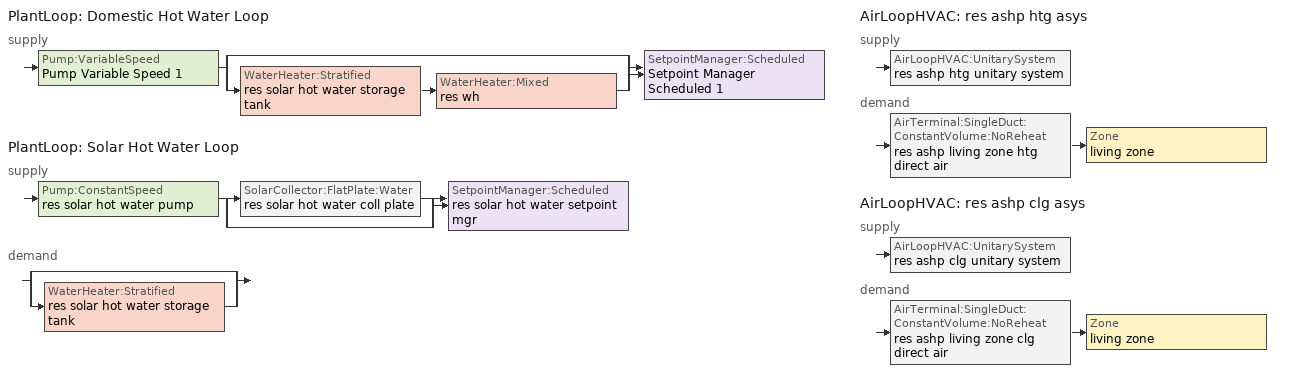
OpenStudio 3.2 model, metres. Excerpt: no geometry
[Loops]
PlantLoop 'Domestic Hot Water Loop'
 supply: Pump:VariableSpeed 'Pump Variable Speed 1' > split
  | bypass
  | WaterHeater:Stratified 'res solar hot water storage tank' > WaterHeater:Mixed 'res wh'
  join > SetpointManager:Scheduled 'Setpoint Manager Scheduled 1'
PlantLoop 'Solar Hot Water Loop'
 supply: Pump:ConstantSpeed 'res solar hot water pump' > split
  | SolarCollector:FlatPlate:Water 'res solar hot water coll plate'
  | bypass
  join > SetpointManager:Scheduled 'res solar hot water setpoint mgr'
 demand: split
  | bypass
  | WaterHeater:Stratified 'res solar hot water storage tank'
AirLoopHVAC 'res ashp htg asys'
 supply: AirLoopHVAC:UnitarySystem 'res ashp htg unitary system'
 demand: AirTerminal:SingleDuct:ConstantVolume:NoReheat 'res ashp living zone htg direct air' > Zone 'living zone'
AirLoopHVAC 'res ashp clg asys'
 supply: AirLoopHVAC:UnitarySystem 'res ashp clg unitary system'
 demand: AirTerminal:SingleDuct:ConstantVolume:NoReheat 'res ashp living zone clg direct air' > Zone 'living zone'
[Sizing:Zone]
living zone: Zone Cooling Design Supply Air Temperature Input Method=SupplyAirTemperature; Zone Cooling Design Supply Air Temperature {C}=14; Zone Cooling Design Supply Air Temperature Difference {deltaC}=11.11; Zone Heating Design Supply Air Temperature Input Method=SupplyAirTemperature; Zone Heating Design Supply Air Temperature {C}=40; Zone Heating Design Supply Air Temperature Difference {deltaC}=11.11; Zone Cooling Design Supply Air Humidity Ratio {kg-H2O/kg-air}=0.0085; Zone Heating Design Supply Air Humidity Ratio {kg-H2O/kg-air}=0.008; Cooling Design Air Flow Method=DesignDay; Heating Design Air Flow Method=DesignDay; Account for Dedicated Outdoor Air System=No; Dedicated Outdoor Air System Control Strategy=NeutralSupplyAir; Dedicated Outdoor Air Low Setpoint Temperature for Design {C}=autosize; Dedicated Outdoor Air High Setpoint Temperature for Design {C}=autosize
[Zone equipment]
living zone: res ashp living zone htg direct air, res ashp living zone clg direct air
[PlantLoop] Load Distribution Scheme=Optimal
Name | Glycol Concentration | Maximum Loop Flow Rate {m3/s} | Plant Loop Volume {m3} | Fluid Type | Maximum Loop Temperature {C} | Minimum Loop Temperature {C} | Minimum Loop Flow Rate {m3/s} | Plant Equipment Operation Heating Load Schedule
Domestic Hot Water Loop | 0 | 0.01 | 0.003
Solar Hot Water Loop | 50 |  | Autocalculate | PropyleneGlycol | 100 | 0 | 0 | Always On Discrete
[Sizing:Plant] Loop Type=Heating; Design Loop Exit Temperature {C}=51.6667; Loop Design Temperature Difference {deltaC}=5.55556; Sizing Option=NonCoincident; Zone Timesteps in Averaging Window=1; Coincident Sizing Factor Mode=None
Domestic Hot Water Loop; Solar Hot Water Loop
[Pump:VariableSpeed]
Pump Variable Speed 1: Rated Flow Rate {m3/s}=0.01; Rated Pump Head {Pa}=1; Rated Power Consumption {W}=0; Motor Efficiency=1; Fraction of Motor Inefficiencies to Fluid Stream=0; Coefficient 1 of the Part Load Performance Curve=0; Coefficient 2 of the Part Load Performance Curve=1; Coefficient 3 of the Part Load Performance Curve=0; Coefficient 4 of the Part Load Performance Curve=0; Pump Control Type=Intermittent; Skin Loss Radiative Fraction=0.5; Design Power Sizing Method=PowerPerFlowPerPressure; Design Electric Power per Unit Flow Rate {W/(m3/s)}=348701.1; Design Shaft Power per Unit Flow Rate per Unit Head {W-s/m3-Pa}=1.28205; Design Minimum Flow Rate Fraction=0
[SetpointManager:Scheduled] Control Variable=Temperature; Schedule=dhw temp
Setpoint Manager Scheduled 1; res solar hot water setpoint mgr
[WaterHeater:Mixed]
res wh: Tank Volume {m3}=0.00378541; Setpoint Temperature Schedule=WH Setpoint Temp; Deadband Temperature Difference {deltaC}=0; Maximum Temperature Limit {C}=99; Heater Control Type=Modulate; Heater Maximum Capacity {W}=2.93071e+10; Heater Minimum Capacity {W}=0; Heater Fuel Type=NaturalGas; Heater Thermal Efficiency=0.7544; Off Cycle Parasitic Fuel Consumption Rate {W}=7.772; Off Cycle Parasitic Fuel Type=Electricity; Off Cycle Parasitic Heat Fraction to Tank=0; On Cycle Parasitic Fuel Consumption Rate {W}=7.772; On Cycle Parasitic Fuel Type=Electricity; On Cycle Parasitic Heat Fraction to Tank=0; Ambient Temperature Indicator=ThermalZone; Ambient Temperature Thermal Zone=living zone; Off Cycle Loss Coefficient to Ambient Temperature {W/K}=0; Off Cycle Loss Fraction to Thermal Zone=1; On Cycle Loss Coefficient to Ambient Temperature {W/K}=0; On Cycle Loss Fraction to Thermal Zone=1; Use Side Effectiveness=1; Source Side Effectiveness=1; Use Side Design Flow Rate {m3/s}=autosize; Source Side Design Flow Rate {m3/s}=autosize; Indirect Water Heating Recovery Time {hr}=1.5; Source Side Flow Control Mode=IndirectHeatPrimarySetpoint
[WaterHeater:Sizing] Design Mode=PeakDraw; Time Storage Can Meet Peak Draw {hr}=0.538503; Time for Tank Recovery {hr}=0; Nominal Tank Volume for Autosizing Plant Connections {m3}=1
res wh; res solar hot water storage tank
[Pump:ConstantSpeed]
res solar hot water pump: Rated Flow Rate {m3/s}=5.68724e-05; Rated Pump Head {Pa}=90000; Rated Power Consumption {W}=32; Motor Efficiency=0.3; Fraction of Motor Inefficiencies to Fluid Stream=0.2; Pump Control Type=Intermittent; Design Power Sizing Method=PowerPerFlowPerPressure; Design Electric Power per Unit Flow Rate {W/(m3/s)}=348701.1; Design Shaft Power per Unit Flow Rate per Unit Head {W-s/m3-Pa}=1.28205
[SolarCollector:FlatPlate:Water]
res solar hot water coll plate: SolarCollectorPerformance=res solar hot water coll perf; Surface=res solar hot water shading surface; Maximum Flow Rate {m3/s}=5.68724e-05
[SolarCollectorPerformance:FlatPlate]
res solar hot water coll perf: Gross Area {m2}=3.71612; Test Fluid=Water; Test Flow Rate {m3/s}=5.68724e-05; Test Correlation Type=Inlet; Coefficient 1 of Efficiency Equation=0.77; Coefficient 2 of Efficiency Equation {W/m2-K}=-4.50265; Coefficient 2 of Incident Angle Modifier=-0.1; Coefficient 3 of Incident Angle Modifier=-0.0055
[WaterHeater:Stratified]
res solar hot water storage tank: Tank Volume {m3}=0.227125; Tank Height {m}=0.114628; Tank Shape=VerticalCylinder; Tank Perimeter {m}=0.120038; Maximum Temperature Limit {C}=99; Heater Priority Control=MasterSlave; Heater 1 Setpoint Temperature Schedule=WH Setpoint Temp; Heater 1 Deadband Temperature Difference {deltaC}=2; Heater 1 Capacity {W}=0; Heater 1 Height {m}=0; Heater 2 Setpoint Temperature Schedule=WH Setpoint Temp; Heater 2 Deadband Temperature Difference {deltaC}=5; Heater 2 Capacity {W}=0; Heater 2 Height {m}=0; Heater Fuel Type=Electricity; Heater Thermal Efficiency=1; Off Cycle Parasitic Fuel Consumption Rate {W}=10; Off Cycle Parasitic Fuel Type=Electricity; Off Cycle Parasitic Heat Fraction to Tank=0; Off Cycle Parasitic Height {m}=0; On Cycle Parasitic Fuel Consumption Rate {W}=10; On Cycle Parasitic Fuel Type=Electricity; On Cycle Parasitic Heat Fraction to Tank=0; On Cycle Parasitic Height {m}=0; Ambient Temperature Indicator=ThermalZone; Ambient Temperature Thermal Zone=living zone; Uniform Skin Loss Coefficient per Unit Area to Ambient Temperature {W/m2-K}=0.5678; Skin Loss Fraction to Zone=1; Off Cycle Flue Loss Coefficient to Ambient Temperature {W/K}=0; Off Cycle Flue Loss Fraction to Zone=1; Use Side Effectiveness=1; Use Side Inlet Height {m}=0; Use Side Outlet Height {m}=0.114628; Source Side Effectiveness=0.7; Source Side Inlet Height {m}=0.0382094; Source Side Outlet Height {m}=0; Inlet Mode=Fixed; Use Side Design Flow Rate {m3/s}=0.00377911; Source Side Design Flow Rate {m3/s}=5.68724e-05; Indirect Water Heating Recovery Time {hr}=1.5; Number of Nodes=8; Additional Destratification Conductivity {W/m-K}=0; Node 1 Additional Loss Coefficient {W/m2-K}=0; Node 2 Additional Loss Coefficient {W/m2-K}=0; Node 3 Additional Loss Coefficient {W/m2-K}=0; Node 4 Additional Loss Coefficient {W/m2-K}=0; Node 5 Additional Loss Coefficient {W/m2-K}=0; Node 6 Additional Loss Coefficient {W/m2-K}=0; Node 7 Additional Loss Coefficient {W/m2-K}=0; Node 8 Additional Loss Coefficient {W/m2-K}=0; Node 9 Additional Loss Coefficient {W/m2-K}=0; Node 10 Additional Loss Coefficient {W/m2-K}=0; Node 11 Additional Loss Coefficient {W/m2-K}=0; Node 12 Additional Loss Coefficient {W/m2-K}=0; Source Side Flow Control Mode=IndirectHeatPrimarySetpoint
[Coil:Heating:DX:SingleSpeed]
res ashp htg coil: Availability Schedule=Always On Discrete; Rated Total Heating Capacity {W}=17584.3; Rated COP {W/W}=3.33368; Rated Air Flow Rate {m3/s}=0.906375; Rated Supply Fan Power Per Volume Flow Rate {W/(m3/s)}=773.391; Total Heating Capacity Function of Temperature Curve=HP_Heat-Cap-fT1; Total Heating Capacity Function of Flow Fraction Curve=HP_Heat-CAP-fFF1; Energy Input Ratio Function of Temperature Curve=HP_Heat-EIR-fT1; Energy Input Ratio Function of Flow Fraction Curve=HP_Heat-EIR-fFF1; Part Load Fraction Correlation Curve=HP_Heat-PLF-fPLR1; Defrost Energy Input Ratio Function of Temperature Curve=DefrostEIR; Minimum Outdoor Dry-Bulb Temperature for Compressor Operation {C}=-17.7778; Maximum Outdoor Dry-Bulb Temperature for Defrost Operation {C}=4.44444; Crankcase Heater Capacity {W}=20; Maximum Outdoor Dry-Bulb Temperature for Crankcase Heater Operation {C}=12.7778; Defrost Strategy=ReverseCycle; Defrost Control=Timed; Defrost Time Period Fraction=0.166667; Resistive Defrost Heater Capacity {W}=2000
[Coil:Heating:Electric]
res ashp supp heater: Availability Schedule=Always On Discrete; Efficiency=1; Nominal Capacity {W}=29307.1
[Fan:OnOff] Availability Schedule=Always On Discrete; Fan Total Efficiency=0.75; Pressure Rise {Pa}=794.58; Maximum Flow Rate {m3/s}=1.17751; Motor Efficiency=1; Motor In Airstream Fraction=1
Name | Fan Power Ratio Function of Speed Ratio Curve | Fan Efficiency Ratio Function of Speed Ratio Curve
res ashp htg supply fan | Fan On Off Power Curve | Fan On Off Efficiency Curve
res ashp clg supply fan | Fan On Off Power Curve 1 | Fan On Off Efficiency Curve 1
[AirLoopHVAC:UnitarySystem] Control Type=Load; Controlling Zone or Thermostat Location=living zone; Dehumidification Control Type=None; Availability Schedule=Always On Discrete; Fan Placement=BlowThrough; Supply Air Fan Operating Mode Schedule=Always Off Discrete; DX Heating Coil Sizing Ratio=1; Use DOAS DX Cooling Coil=No; DOAS DX Cooling Coil Leaving Minimum Air Temperature {C}=2; Latent Load Control=SensibleOnlyLoadControl; Supply Air Flow Rate Method During Cooling Operation=SupplyAirFlowRate; Supply Air Flow Rate Method During Heating Operation=SupplyAirFlowRate; Supply Air Flow Rate When No Cooling or Heating is Required {m3/s}=0; Maximum Supply Air Temperature {C}=76.6667; Maximum Outdoor Dry-Bulb Temperature for Supplemental Heater Operation {C}=4.44444; Maximum Cycling Rate {cycles/hr}=2.5; Heat Pump Time Constant {s}=60; Fraction of On-Cycle Power Use=0.01; Heat Pump Fan Delay Time {s}=60; Ancilliary On-Cycle Electric Power {W}=0; Ancilliary Off-Cycle Electric Power {W}=0
Name | Supply Fan | Heating Coil | Supplemental Heating Coil | Supply Air Flow Rate During Cooling Operation {m3/s} | Supply Air Flow Rate During Heating Operation {m3/s} | Cooling Coil
res ashp htg unitary system | res ashp htg supply fan | res ashp htg coil | res ashp supp heater | 0 | 0.893181
res ashp clg unitary system | res ashp clg supply fan |  |  | 1.17751 | 0 | res ashp clg coil
[AirLoopHVAC] Availability Schedule=Always On Discrete; Design Supply Air Flow Rate {m3/s}=1.17751; Design Return Air Flow Fraction of Supply Air Flow=1
res ashp htg asys; res ashp clg asys
[Sizing:System] Type of Load to Size On=Sensible; Design Outdoor Air Flow Rate {m3/s}=Autosize; Central Heating Maximum System Air Flow Ratio=0.3; Preheat Design Temperature {C}=7; Preheat Design Humidity Ratio {kg-H2O/kg-Air}=0.008; Precool Design Temperature {C}=12.8; Precool Design Humidity Ratio {kg-H2O/kg-Air}=0.008; Central Cooling Design Supply Air Temperature {C}=12.8; Central Heating Design Supply Air Temperature {C}=16.7; Sizing Option=NonCoincident; 100% Outdoor Air in Cooling=Yes; 100% Outdoor Air in Heating=Yes; Central Cooling Design Supply Air Humidity Ratio {kg-H2O/kg-Air}=0.0085; Central Heating Design Supply Air Humidity Ratio {kg-H2O/kg-Air}=0.008; Cooling Design Air Flow Method=DesignDay; Cooling Design Air Flow Rate {m3/s}=0; Heating Design Air Flow Method=DesignDay; Heating Design Air Flow Rate {m3/s}=0; System Outdoor Air Method=ZoneSum; Zone Maximum Outdoor Air Fraction=1; Cooling Supply Air Flow Rate Per Floor Area {m3/s-m2}=0.00996765; Cooling Fraction of Autosized Cooling Supply Air Flow Rate=1; Cooling Supply Air Flow Rate Per Unit Cooling Capacity {m3/s-W}=3.94755e-05; Heating Supply Air Flow Rate Per Floor Area {m3/s-m2}=0.00996765; Heating Fraction of Autosized Heating Supply Air Flow Rate=1; Heating Fraction of Autosized Cooling Supply Air Flow Rate=1; Heating Supply Air Flow Rate Per Unit Heating Capacity {m3/s-W}=3.15882e-05; Cooling Design Capacity Method=CoolingDesignCapacity; Cooling Design Capacity {W}=autosize; Cooling Design Capacity Per Floor Area {W/m2}=234.7; Fraction of Autosized Cooling Design Capacity=1; Heating Design Capacity Method=HeatingDesignCapacity; Heating Design Capacity {W}=autosize; Heating Design Capacity Per Floor Area {W/m2}=157; Fraction of Autosized Heating Design Capacity=1; Central Cooling Capacity Control Method=OnOff
res ashp htg asys; res ashp clg asys
[AirTerminal:SingleDuct:ConstantVolume:NoReheat] Availability Schedule=Always On Discrete; Maximum Air Flow Rate {m3/s}=1.17751
res ashp living zone htg direct air; res ashp living zone clg direct air
[Coil:Cooling:DX:SingleSpeed]
res ashp clg coil: Availability Schedule=Always On Discrete; Rated Total Cooling Capacity {W}=17584.3; Rated Sensible Heat Ratio=0.740612; Rated COP {W/W}=4.07538; Rated Air Flow Rate {m3/s}=0.930208; Rated Evaporator Fan Power Per Volume Flow Rate {W/(m3/s)}=773.391; Total Cooling Capacity Function of Temperature Curve=Cool-Cap-fT1; Total Cooling Capacity Function of Flow Fraction Curve=Cool-Cap-fFF1; Energy Input Ratio Function of Temperature Curve=Cool-EIR-fT1; Energy Input Ratio Function of Flow Fraction Curve=Cool-EIR-fFF1; Part Load Fraction Correlation Curve=Cool-PLF-fPLR1; Minimum Outdoor Dry-Bulb Temperature for Compressor Operation {C}=-25; Nominal Time for Condensate Removal to Begin {s}=1000; Ratio of Initial Moisture Evaporation Rate and Steady State Latent Capacity=1.5; Maximum Cycling Rate {cycles/hr}=3; Latent Capacity Time Constant {s}=45; Condenser Type=AirCooled; Evaporative Condenser Effectiveness=0; Evaporative Condenser Air Flow Rate {m3/s}=Autosize; Evaporative Condenser Pump Rated Power Consumption {W}=Autosize; Crankcase Heater Capacity {W}=0; Maximum Outdoor Dry-Bulb Temperature for Crankcase Heater Operation {C}=0; Basin Heater Capacity {W/K}=0; Basin Heater Setpoint Temperature {C}=10
[EnergyManagementSystem:Sensor]
Name | Output Variable or Output Meter Index Key | Output Variable or Output Meter
res_af_1_tin_s | living zone | Zone Mean Air Temperature
res_af_1_tt_s | living zone | Zone Outdoor Air Drybulb Temperature
res_ds_res_ashp_clg_asys_fan_rtf_s | res ashp clg supply fan | Fan Runtime Fraction
res_ds_res_ashp_htg_asys_fan_rtf_s | res ashp htg supply fan | Fan Runtime Fraction
res_ds_res_ashp_clg_asys_win_s; res_ds_res_ashp_htg_asys_win_s | living zone | Zone Mean Air Humidity Ratio
[Schedule:Constant]
Name | Value
dhw temp; WH Setpoint Temp | 51.6667
Always On Discrete | 1
Always Off Discrete | 0
[Curve:Biquadratic]
Name | Coefficient1 Constant | Coefficient2 x | Coefficient3 x**2 | Coefficient4 y | Coefficient5 y**2 | Coefficient6 x*y | Minimum Value of x | Maximum Value of x | Minimum Value of y | Maximum Value of y
DefrostEIR | 0.1528 | 0 | 0 | 0 | 0 | 0 | -100 | 100 | -100 | 100
HP_Heat-Cap-fT1 | 0.878144 | -0.00291486 | -3.3372e-05 | 0.0223867 | 0.000163944 | -2.187e-05 | -100 | 100 | -100 | 100
HP_Heat-EIR-fT1 | 0.716518 | 0.0102759 | 0.000460734 | -0.00648037 | 0.000456354 | -0.00069764 | -100 | 100 | -100 | 100
Cool-Cap-fT1 | 1.55736 | -0.0744482 | 0.0030986 | 0.00145958 | -4.1148e-05 | -0.000426714 | 13.88 | 23.88 | 18.33 | 51.66
Cool-EIR-fT1 | -0.350448 | 0.11681 | -0.00339951 | -0.00122609 | 0.000600809 | -0.000466884 | 13.88 | 23.88 | 18.33 | 51.66
[Curve:Quadratic] Minimum Value of x=0
Name | Coefficient1 Constant | Coefficient2 x | Coefficient3 x**2 | Maximum Value of x | Minimum Curve Output | Maximum Curve Output
HP_Heat-PLF-fPLR1 | 0.89 | 0.11 | 0 | 1 | 0.7 | 1
HP_Heat-CAP-fFF1 | 0.694045 | 0.474208 | -0.168253 | 2 | 0 | 2
HP_Heat-EIR-fFF1 | 2.18542 | -1.94283 | 0.757409 | 2 | 0 | 2
Cool-PLF-fPLR1 | 0.93 | 0.07 | 0 | 1 | 0.7 | 1
Cool-Cap-fFF1 | 0.718664 | 0.417974 | -0.136638 | 2 | 0 | 2
Cool-EIR-fFF1 | 1.14349 | -0.13944 | -0.00404779 | 2 | 0 | 2
[Curve:Exponent] Coefficient1 Constant=1; Coefficient2 Constant=0; Coefficient3 Constant=0; Minimum Value of x=0; Maximum Value of x=1
Fan On Off Power Curve; Fan On Off Power Curve 1
[Curve:Cubic] Coefficient1 Constant=1; Coefficient2 x=0; Coefficient3 x**2=0; Coefficient4 x**3=0; Minimum Value of x=0; Maximum Value of x=1
Fan On Off Efficiency Curve; Fan On Off Efficiency Curve 1
